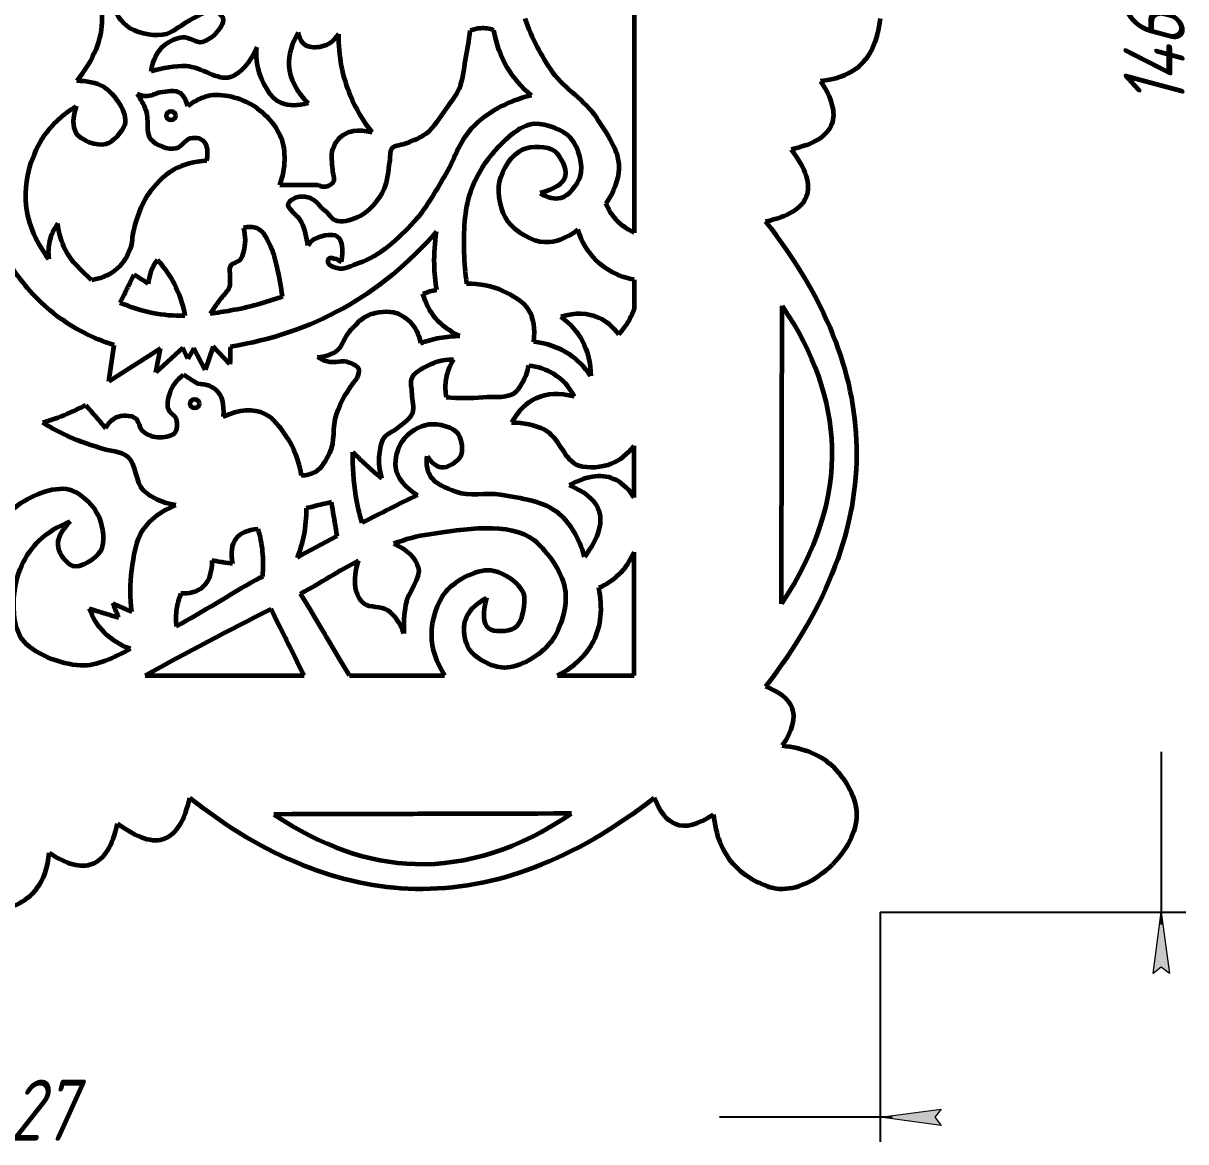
# Model space of a CAD drawing. Header units: millimetres. Extents: x -179 to 215, y -4 to 414.
# Drawn here: x 120.3 to 215.5, y -1.4 to 90.2 of the extents above; entities that cross this region are included whole.
import ezdxf

# ---------------------------------------------------------------- set-up
doc = ezdxf.new("R2010")
doc.units = ezdxf.units.MM
doc.linetypes.add('K5LT32774', pattern=[0])
doc.linetypes.add('K5LT_THIN', pattern=[0])
doc.styles.add('KDIMTEXTSTYLE', font='GOST_AU.SHX', dxfattribs={"width": 0.96, "oblique": 15, "height": 5})
doc.dimstyles.new('KDIMSTYLE (1.00)', dxfattribs={"dimtxt": 5, "dimasz": 1, "dimexe": 2, "dimexo": 0, "dimgap": 1, "dimtad": 1, "dimtxsty": 'KDIMTEXTSTYLE', "dimsah": 1, "dimcen": 0, "dimdle": 1, "dimadec": 0, "dimazin": 0, "dimtfac": 0.667, "dimtmove": 0, "dimatfit": 3, "dimfxl": 1, "dimtvp": 1, "dimtolj": 1, "dimtzin": 0, "dimarcsym": 0})

# ---------------------------------------------------------------- blocks, each defined once
blk = doc.blocks.new('KDIMARROW_01')
blk.add_hatch(color=0).paths.add_polyline_path([(0, 0), (-5, 0.658), (-4.5, 0), (-5, -0.658)])
at = {"color": 0, "linetype": 'K5LT_THIN', "lineweight": 18}
for p, q in [((-4.5, 0), (-5, 0.658)), ((-5, 0.658), (0, 0)), ((0, 0), (-5, -0.658)), ((-5, -0.658), (-4.5, 0)), ((0, 0), (-1, 0))]:
    blk.add_line(p, q, dxfattribs=at)

msp = doc.modelspace()

# ---------------------------------------------------------------- linework, layer by layer
at = {"color": 30, "linetype": 'K5LT32774', "lineweight": 60, "true_color": 0xff8000}
for p, q in [((170.299, 108.087), (170.299, 73.018)), ((170.299, 69.172), (170.299, 66.739)), ((127.303, 60.858), (127.726, 63.828)), ((131.521, 63.543), (127.303, 60.858)), ((133.346, 63.613), (131.14, 61.579)), ((131.14, 61.579), (131.521, 63.543)), ((133.777, 62.71), (133.346, 63.613)), ((134.261, 63.585), (133.777, 62.71)), ((135.189, 61.813), (134.261, 63.585)), ((135.834, 63.706), (135.189, 61.813)), ((137.214, 62.259), (135.834, 63.706)), ((170.299, 51.344), (170.299, 55.582)), ((170.299, 36.8), (170.299, 46.882)), ((130.27, 36.8), (143.283, 36.8)), ((146.993, 36.8), (154.781, 36.8)), ((164.043, 36.8), (170.299, 36.8))]:
    msp.add_line(p, q, dxfattribs=at)
for centre in [(132.381, 82.596), (134.329, 59.029)]:
    msp.add_circle(centre, 0.375, dxfattribs=at)
for points, knots in [([(124.671, 95.662), (126.049, 93.959), (126.738, 92.255), (126.738, 90.552), (126.738, 88.849), (126.049, 87.146), (124.671, 85.443)], [0, 0, 0, 0, 1, 1, 1, 2, 2, 2, 2]), ([(130.76, 86.207), (130.897, 87.149), (131.253, 87.861), (131.828, 88.344), (132.231, 88.682), (132.833, 88.978), (133.359, 89.02), (133.867, 89.061), (134.438, 88.529), (134.926, 88.629), (135.303, 88.705), (135.714, 88.985), (135.995, 89.27), (136.322, 89.601), (136.798, 90.188), (136.671, 90.552), (136.587, 90.793), (136.218, 91.089), (135.959, 91.192), (135.457, 91.393), (134.782, 90.797), (134.214, 90.552), (133.338, 90.175), (132.569, 89.314), (131.686, 89.198), (130.757, 89.077), (129.476, 89.363), (128.766, 89.946), (128.116, 90.48), (127.687, 91.294), (127.478, 92.388)], [0, 0, 0, 0, 1, 1, 1, 2, 2, 2, 3, 3, 3, 4, 4, 4, 5, 5, 5, 6, 6, 6, 7, 7, 7, 8, 8, 8, 9, 9, 9, 10, 10, 10, 10]), ([(168.009, 75.411), (168.675, 76.374), (169.031, 77.329), (169.077, 78.274), (169.146, 79.676), (168.057, 81.175), (167.24, 82.419), (166.309, 83.837), (164.637, 84.748), (163.65, 86.136), (162.702, 87.47), (161.947, 88.942), (161.386, 90.552)], [0, 0, 0, 0, 1, 1, 1, 2, 2, 2, 3, 3, 3, 4, 4, 4, 4]), ([(190.434, 90.552), (190.251, 88.68), (189.608, 87.318), (188.505, 86.467), (187.743, 85.879), (186.762, 85.534), (185.561, 85.432)], [0, 0, 0, 0, 1, 1, 1, 2, 2, 2, 2]), ([(144.673, 75.077), (144.763, 75.007), (144.851, 74.934), (144.934, 74.875), (145.262, 74.641), (145.485, 74.189), (145.824, 74.044), (146.332, 73.826), (147.097, 74.071), (147.634, 74.281), (148.585, 74.653), (149.43, 75.682), (149.86, 76.626), (150.158, 77.28), (150.176, 78.086), (150.305, 78.821), (150.369, 79.187), (150.291, 79.664), (150.483, 79.919), (150.711, 80.224), (151.323, 80.195), (151.729, 80.365), (152.259, 80.586), (152.819, 80.803), (153.272, 81.136), (153.954, 81.637), (154.401, 82.452), (154.904, 83.154), (155.283, 83.681), (155.712, 84.202), (155.973, 84.786), (156.299, 85.515), (156.354, 86.364), (156.507, 87.16), (156.66, 87.957), (156.789, 88.758), (156.893, 89.564)], [0, 0, 0, 0, 1, 1, 1, 2, 2, 2, 3, 3, 3, 4, 4, 4, 5, 5, 5, 6, 6, 6, 7, 7, 7, 8, 8, 8, 9, 9, 9, 10, 10, 10, 11, 11, 11, 12, 12, 12, 12]), ([(158.822, 89.593), (158.453, 89.715), (158.087, 89.764), (157.724, 89.742), (157.445, 89.725), (157.168, 89.665), (156.893, 89.564)], [0, 0, 0, 0, 1, 1, 1, 2, 2, 2, 2]), ([(161.893, 84.258), (161.082, 84.928), (160.424, 85.688), (159.919, 86.537), (159.376, 87.452), (159.01, 88.471), (158.822, 89.593)], [0, 0, 0, 0, 1, 1, 1, 2, 2, 2, 2]), ([(142.81, 89.409), (142.246, 88.464), (141.992, 87.552), (142.048, 86.67), (142.116, 85.603), (142.639, 84.582), (143.615, 83.608)], [0, 0, 0, 0, 1, 1, 1, 2, 2, 2, 2]), ([(146.124, 89.26), (145.724, 88.707), (145.263, 88.369), (144.739, 88.246), (144.339, 88.153), (143.754, 88.134), (143.429, 88.345), (143.125, 88.543), (142.918, 88.898), (142.81, 89.409)], [0, 0, 0, 0, 1, 1, 1, 2, 2, 2, 3, 3, 3, 3]), ([(148.844, 81.248), (148.111, 82.181), (147.525, 83.17), (147.089, 84.216), (146.438, 85.773), (146.116, 87.454), (146.124, 89.26)], [0, 0, 0, 0, 1, 1, 1, 2, 2, 2, 2]), ([(139.413, 88.201), (138.847, 86.874), (138.123, 86.055), (137.241, 85.744), (136.244, 85.393), (134.856, 86.605), (133.644, 86.634), (132.691, 86.658), (131.729, 86.515), (130.76, 86.207)], [0, 0, 0, 0, 1, 1, 1, 2, 2, 2, 3, 3, 3, 3]), ([(143.615, 83.608), (142.767, 83.375), (142.043, 83.375), (141.443, 83.608), (140.486, 83.978), (139.78, 85.402), (139.52, 86.492), (139.391, 87.03), (139.356, 87.6), (139.413, 88.201)], [0, 0, 0, 0, 1, 1, 1, 2, 2, 2, 3, 3, 3, 3]), ([(124.636, 83.377), (124.312, 82.441), (124.3, 81.717), (124.6, 81.205), (124.963, 80.586), (126.35, 80.083), (127.057, 80.279), (127.661, 80.446), (128.448, 81.305), (128.622, 81.884), (128.897, 82.794), (127.804, 84.388), (126.879, 84.944), (126.285, 85.302), (125.484, 85.431), (124.671, 85.443)], [0, 0, 0, 0, 1, 1, 1, 2, 2, 2, 3, 3, 3, 4, 4, 4, 5, 5, 5, 5]), ([(133.762, 83.361), (133.646, 83.869), (133.441, 84.228), (133.146, 84.438), (132.756, 84.716), (132.042, 84.561), (131.505, 84.489), (131.107, 84.435), (130.718, 84.151), (130.326, 84.181), (130.086, 84.2), (129.847, 84.268), (129.608, 84.386)], [0, 0, 0, 0, 1, 1, 1, 2, 2, 2, 3, 3, 3, 4, 4, 4, 4]), ([(185.561, 85.432), (186.508, 84.011), (186.815, 82.842), (186.484, 81.925), (186.126, 80.932), (185.018, 80.235), (183.161, 79.833)], [0, 0, 0, 0, 1, 1, 1, 2, 2, 2, 2]), ([(129.608, 84.386), (129.906, 83.962), (130.146, 83.518), (130.326, 83.053), (130.617, 82.303), (130.265, 81.164), (130.736, 80.643), (131.155, 80.18), (132.144, 79.808), (132.787, 79.925), (133.272, 80.014), (133.655, 80.782), (134.172, 80.797), (134.369, 80.803), (134.619, 80.77), (134.787, 80.694), (135.29, 80.468), (135.461, 79.87), (135.3, 78.9)], [0, 0, 0, 0, 1, 1, 1, 2, 2, 2, 3, 3, 3, 4, 4, 4, 5, 5, 5, 6, 6, 6, 6]), ([(141.299, 76.9), (141.801, 78.372), (141.835, 79.671), (141.402, 80.797), (140.995, 81.856), (139.949, 82.955), (138.941, 83.515), (137.883, 84.101), (136.308, 84.511), (135.146, 84.13), (134.667, 83.973), (134.206, 83.717), (133.762, 83.361)], [0, 0, 0, 0, 1, 1, 1, 2, 2, 2, 3, 3, 3, 4, 4, 4, 4]), ([(161.893, 84.258), (159.853, 83.753), (158.213, 82.846), (156.972, 81.537), (155.97, 80.481), (155.54, 78.867), (154.746, 77.581), (153.966, 76.316), (153.244, 74.961), (152.253, 73.88), (151.007, 72.52), (149.502, 71.115), (147.76, 70.521), (147.195, 70.328), (146.531, 69.939), (145.988, 70.109), (145.737, 70.187), (145.314, 70.307), (145.267, 70.541), (145.245, 70.652), (145.262, 70.862), (145.329, 70.933), (145.423, 71.032), (145.71, 70.925), (145.885, 70.871), (146.052, 70.819), (146.21, 70.737), (146.359, 70.624)], [0, 0, 0, 0, 1, 1, 1, 2, 2, 2, 3, 3, 3, 4, 4, 4, 5, 5, 5, 6, 6, 6, 7, 7, 7, 8, 8, 8, 9, 9, 9, 9]), ([(122.378, 70.856), (121.226, 72.43), (120.602, 74.027), (120.505, 75.65), (120.4, 77.402), (121.003, 79.534), (122.036, 80.991), (122.692, 81.917), (123.559, 82.712), (124.636, 83.377)], [0, 0, 0, 0, 1, 1, 1, 2, 2, 2, 3, 3, 3, 3]), ([(162.603, 76.258), (163.25, 75.886), (163.82, 75.755), (164.313, 75.867), (164.972, 76.016), (165.654, 76.955), (165.88, 77.611), (166.19, 78.514), (165.758, 80.027), (165.132, 80.745), (164.514, 81.455), (163.111, 81.954), (162.176, 81.92), (160.908, 81.874), (159.571, 80.489), (158.651, 79.428), (157.899, 78.561), (157.299, 77.447), (156.906, 76.365), (156.351, 74.837), (156.341, 73.068), (156.372, 71.415), (156.388, 70.558), (156.46, 69.7), (156.589, 68.841)], [0, 0, 0, 0, 1, 1, 1, 2, 2, 2, 3, 3, 3, 4, 4, 4, 5, 5, 5, 6, 6, 6, 7, 7, 7, 8, 8, 8, 8]), ([(144.45, 76.911), (144.666, 76.807), (144.869, 76.769), (145.061, 76.797), (145.293, 76.831), (145.592, 77.009), (145.704, 77.193), (145.847, 77.428), (145.645, 77.835), (145.63, 78.157), (145.602, 78.725), (145.446, 79.348), (145.63, 79.863), (145.753, 80.209), (145.99, 80.585), (146.248, 80.828), (146.84, 81.384), (147.705, 81.525), (148.844, 81.248)], [0, 0, 0, 0, 1, 1, 1, 2, 2, 2, 3, 3, 3, 4, 4, 4, 5, 5, 5, 6, 6, 6, 6]), ([(165.701, 73.274), (164.772, 72.554), (163.87, 72.207), (162.995, 72.234), (161.947, 72.267), (160.582, 73.085), (159.968, 73.944), (159.384, 74.762), (159.081, 76.197), (159.292, 77.184), (159.501, 78.166), (160.318, 79.499), (161.215, 79.855), (161.914, 80.133), (163.198, 80.155), (163.779, 79.712), (164.28, 79.33), (164.796, 78.239), (164.669, 77.683), (164.524, 77.053), (163.836, 76.579), (162.603, 76.258)], [0, 0, 0, 0, 1, 1, 1, 2, 2, 2, 3, 3, 3, 4, 4, 4, 5, 5, 5, 6, 6, 6, 7, 7, 7, 7]), ([(183.161, 79.833), (184.372, 78.242), (184.782, 76.949), (184.392, 75.956), (184.018, 75.005), (182.911, 74.328), (181.069, 73.926)], [0, 0, 0, 0, 1, 1, 1, 2, 2, 2, 2]), ([(135.3, 78.9), (134.29, 78.849), (133.393, 78.603), (132.606, 78.162), (131.767, 77.692), (131.014, 76.89), (130.47, 76.085), (129.898, 75.24), (129.562, 74.185), (129.312, 73.177), (129.192, 72.691), (129.215, 72.158), (129.045, 71.693), (128.862, 71.193), (128.571, 70.677), (128.214, 70.298), (127.644, 69.695), (126.869, 69.312), (125.89, 69.15)], [0, 0, 0, 0, 1, 1, 1, 2, 2, 2, 3, 3, 3, 4, 4, 4, 5, 5, 5, 6, 6, 6, 6]), ([(143.591, 71.977), (143.49, 72.64), (143.351, 73.305), (143.069, 73.89), (142.801, 74.446), (141.764, 75.03), (142.005, 75.442), (142.114, 75.629), (142.44, 75.854), (142.697, 75.937), (142.959, 76.022), (143.298, 76.004), (143.563, 75.937), (143.995, 75.828), (144.365, 75.541), (144.673, 75.077)], [0, 0, 0, 0, 1, 1, 1, 2, 2, 2, 3, 3, 3, 4, 4, 4, 5, 5, 5, 5]), ([(170.299, 73.018), (169.624, 73.336), (169.075, 73.764), (168.65, 74.3), (168.389, 74.629), (168.176, 74.999), (168.009, 75.411)], [0, 0, 0, 0, 1, 1, 1, 2, 2, 2, 2]), ([(127.726, 63.828), (125.973, 64.385), (124.404, 65.186), (123.02, 66.232), (121.653, 67.264), (120.424, 68.621), (119.459, 70.042), (118.537, 71.4), (117.817, 72.895), (117.299, 74.529)], [0, 0, 0, 0, 1, 1, 1, 2, 2, 2, 3, 3, 3, 3]), ([(123.12, 73.774), (122.797, 73.321), (122.574, 72.843), (122.453, 72.34), (122.339, 71.868), (122.314, 71.373), (122.378, 70.856)], [0, 0, 0, 0, 1, 1, 1, 2, 2, 2, 2]), ([(125.89, 69.15), (125.103, 69.897), (124.209, 70.665), (123.739, 71.623), (123.417, 72.278), (123.211, 72.995), (123.12, 73.774)], [0, 0, 0, 0, 1, 1, 1, 2, 2, 2, 2]), ([(138.312, 73.418), (138.491, 72.732), (138.491, 72.08), (138.312, 71.464), (138.246, 71.237), (138.18, 70.978), (138.04, 70.797), (137.859, 70.562), (137.388, 70.541), (137.248, 70.302), (137.112, 70.068), (137.212, 69.692), (137.199, 69.387), (137.188, 69.123), (137.242, 68.839), (137.174, 68.596), (137.074, 68.238), (136.71, 67.971), (136.482, 67.656), (136.178, 67.237), (135.878, 66.814), (135.583, 66.388)], [0, 0, 0, 0, 1, 1, 1, 2, 2, 2, 3, 3, 3, 4, 4, 4, 5, 5, 5, 6, 6, 6, 7, 7, 7, 7]), ([(141.513, 67.801), (141.413, 68.609), (141.265, 69.404), (141.069, 70.188), (140.926, 70.76), (140.821, 71.365), (140.562, 71.885), (140.286, 72.44), (139.961, 73.198), (139.425, 73.393), (139.108, 73.508), (138.737, 73.516), (138.312, 73.418)], [0, 0, 0, 0, 1, 1, 1, 2, 2, 2, 3, 3, 3, 4, 4, 4, 4]), ([(181.069, 73.926), (185.904, 67.796), (188.383, 61.642), (188.505, 55.466), (188.633, 48.969), (186.155, 42.446), (181.069, 35.898)], [0, 0, 0, 0, 1, 1, 1, 2, 2, 2, 2]), ([(154.128, 73.125), (151.868, 70.5), (149.316, 68.399), (146.472, 66.822), (143.679, 65.272), (140.605, 64.228), (137.249, 63.688)], [0, 0, 0, 0, 1, 1, 1, 2, 2, 2, 2]), ([(146.359, 70.624), (146.536, 71.713), (146.423, 72.403), (146.02, 72.694), (145.619, 72.983), (144.442, 72.755), (143.955, 72.373), (143.828, 72.274), (143.703, 72.136), (143.591, 71.977)], [0, 0, 0, 0, 1, 1, 1, 2, 2, 2, 3, 3, 3, 3]), ([(154.146, 68.351), (154.033, 69.039), (153.968, 69.728), (153.95, 70.418), (153.928, 71.319), (153.987, 72.221), (154.128, 73.125)], [0, 0, 0, 0, 1, 1, 1, 2, 2, 2, 2]), ([(170.299, 69.172), (169.025, 69.443), (167.991, 69.97), (167.197, 70.753), (166.528, 71.412), (166.03, 72.253), (165.701, 73.274)], [0, 0, 0, 0, 1, 1, 1, 2, 2, 2, 2]), ([(131.271, 70.803), (131.021, 70.469), (130.833, 70.113), (130.707, 69.735), (130.612, 69.45), (130.553, 69.154), (130.529, 68.844)], [0, 0, 0, 0, 1, 1, 1, 2, 2, 2, 2]), ([(131.271, 70.803), (131.819, 70.208), (132.274, 69.565), (132.636, 68.874), (133.063, 68.058), (133.359, 67.175), (133.525, 66.225)], [0, 0, 0, 0, 1, 1, 1, 2, 2, 2, 2]), ([(162.079, 64.093), (162.229, 65.145), (162.089, 66.019), (161.658, 66.715), (161.236, 67.396), (160.326, 67.894), (159.556, 68.248), (158.661, 68.659), (157.672, 68.857), (156.589, 68.841)], [0, 0, 0, 0, 1, 1, 1, 2, 2, 2, 3, 3, 3, 3]), ([(141.513, 67.801), (140.132, 67.28), (138.726, 66.896), (137.295, 66.648), (136.735, 66.552), (136.162, 66.461), (135.583, 66.388)], [0, 0, 0, 0, 1, 1, 1, 2, 2, 2, 2]), ([(153.013, 68.007), (153.276, 68.122), (153.545, 68.214), (153.82, 68.282), (153.928, 68.308), (154.037, 68.331), (154.146, 68.351)], [0, 0, 0, 0, 1, 1, 1, 2, 2, 2, 2]), ([(156.035, 64.572), (155.213, 64.934), (154.543, 65.427), (154.026, 66.049), (153.569, 66.6), (153.231, 67.252), (153.013, 68.007)], [0, 0, 0, 0, 1, 1, 1, 2, 2, 2, 2]), ([(133.525, 66.225), (132.629, 66.205), (131.741, 66.262), (130.885, 66.441), (129.986, 66.629), (129.1, 66.912), (128.227, 67.29)], [0, 0, 0, 0, 1, 1, 1, 2, 2, 2, 2]), ([(144.373, 62.827), (145.037, 62.872), (145.584, 63.065), (146.015, 63.405), (146.451, 63.749), (146.59, 64.443), (146.964, 64.888), (147.415, 65.425), (147.95, 66.019), (148.567, 66.283), (149.24, 66.572), (150.2, 66.68), (150.881, 66.432), (151.386, 66.248), (151.921, 65.837), (152.246, 65.393), (152.537, 64.996), (152.725, 64.521), (152.81, 63.969)], [0, 0, 0, 0, 1, 1, 1, 2, 2, 2, 3, 3, 3, 4, 4, 4, 5, 5, 5, 6, 6, 6, 6]), ([(170.299, 66.739), (170.087, 66.208), (169.82, 65.714), (169.497, 65.256), (169.359, 65.059), (169.211, 64.87), (169.052, 64.687)], [0, 0, 0, 0, 1, 1, 1, 2, 2, 2, 2]), ([(182.423, 67.034), (185.02, 63.194), (186.374, 59.338), (186.484, 55.466), (186.605, 51.219), (185.231, 46.952), (182.361, 42.667)], [0, 0, 0, 0, 1, 1, 1, 2, 2, 2, 2]), ([(169.052, 64.687), (168.575, 65.315), (168.031, 65.768), (167.42, 66.047), (166.524, 66.456), (165.486, 66.489), (164.304, 66.146)], [0, 0, 0, 0, 1, 1, 1, 2, 2, 2, 2]), ([(164.304, 66.146), (165.068, 65.58), (165.654, 64.92), (166.06, 64.167), (166.513, 63.328), (166.744, 62.371), (166.752, 61.299)], [0, 0, 0, 0, 1, 1, 1, 2, 2, 2, 2]), ([(152.81, 63.969), (153.321, 64.167), (153.841, 64.317), (154.37, 64.418), (154.915, 64.522), (155.47, 64.573), (156.035, 64.572)], [0, 0, 0, 0, 1, 1, 1, 2, 2, 2, 2]), ([(166.752, 61.299), (166.248, 62.035), (165.655, 62.628), (164.972, 63.079), (164.14, 63.629), (163.176, 63.966), (162.079, 64.093)], [0, 0, 0, 0, 1, 1, 1, 2, 2, 2, 2]), ([(147.624, 61.129), (147.784, 61.428), (147.828, 61.677), (147.756, 61.878), (147.67, 62.114), (147.278, 62.265), (147.014, 62.382), (146.48, 62.619), (145.775, 62.302), (145.204, 62.471), (144.919, 62.555), (144.642, 62.674), (144.373, 62.827)], [0, 0, 0, 0, 1, 1, 1, 2, 2, 2, 3, 3, 3, 4, 4, 4, 4]), ([(149.653, 52.911), (149.449, 53.574), (149.383, 54.225), (149.455, 54.865), (149.508, 55.324), (149.578, 55.857), (149.826, 56.225), (150.082, 56.603), (150.622, 56.777), (150.989, 57.09), (151.413, 57.453), (151.994, 57.797), (152.176, 58.277), (152.344, 58.723), (152.134, 59.316), (152.126, 59.835), (152.12, 60.28), (151.951, 60.806), (152.126, 61.171), (152.291, 61.515), (152.741, 61.768), (153.09, 61.987), (153.786, 62.421), (154.594, 62.644), (155.514, 62.654)], [0, 0, 0, 0, 1, 1, 1, 2, 2, 2, 3, 3, 3, 4, 4, 4, 5, 5, 5, 6, 6, 6, 7, 7, 7, 8, 8, 8, 8]), ([(155.514, 62.654), (155.159, 62.083), (154.945, 61.489), (154.871, 60.874), (154.82, 60.447), (154.836, 60.011), (154.92, 59.563)], [0, 0, 0, 0, 1, 1, 1, 2, 2, 2, 2]), ([(154.92, 59.563), (155.934, 59.474), (156.939, 59.474), (157.937, 59.563), (158.851, 59.645), (160.036, 59.427), (160.658, 60.033), (160.861, 60.232), (161.031, 60.514), (161.177, 60.775), (161.414, 61.199), (161.579, 61.661), (161.671, 62.16)], [0, 0, 0, 0, 1, 1, 1, 2, 2, 2, 3, 3, 3, 4, 4, 4, 4]), ([(161.671, 62.16), (162.438, 62.076), (163.114, 61.854), (163.699, 61.492), (164.396, 61.062), (164.964, 60.436), (165.406, 59.613)], [0, 0, 0, 0, 1, 1, 1, 2, 2, 2, 2]), ([(127.046, 57.027), (127.276, 57.463), (127.561, 57.76), (127.901, 57.917), (128.334, 58.118), (129.094, 58.112), (129.468, 57.846), (129.76, 57.638), (129.789, 57.035), (130.073, 56.778), (130.423, 56.462), (131.024, 56.269), (131.497, 56.279), (131.926, 56.289), (132.585, 56.425), (132.779, 56.742), (132.942, 57.008), (132.93, 57.562), (132.779, 57.882), (132.67, 58.115), (132.322, 58.257), (132.21, 58.487), (132.027, 58.863), (132.158, 59.425), (132.281, 59.84), (132.457, 60.435), (132.837, 60.957), (133.42, 61.407)], [0, 0, 0, 0, 1, 1, 1, 2, 2, 2, 3, 3, 3, 4, 4, 4, 5, 5, 5, 6, 6, 6, 7, 7, 7, 8, 8, 8, 9, 9, 9, 9]), ([(143.033, 53.165), (143.469, 53.173), (143.852, 53.264), (144.182, 53.438), (144.735, 53.729), (145.102, 54.433), (145.393, 55.005), (145.861, 55.922), (145.584, 57.154), (145.927, 58.138), (146.299, 59.206), (146.865, 60.203), (147.624, 61.129)], [0, 0, 0, 0, 1, 1, 1, 2, 2, 2, 3, 3, 3, 4, 4, 4, 4]), ([(134.566, 60.677), (135.197, 60.649), (135.686, 60.486), (136.035, 60.188), (136.549, 59.748), (136.755, 59.014), (136.653, 57.987)], [0, 0, 0, 0, 1, 1, 1, 2, 2, 2, 2]), ([(165.406, 59.613), (164.2, 59.926), (163.153, 59.876), (162.265, 59.464), (161.47, 59.095), (160.802, 58.436), (160.262, 57.486)], [0, 0, 0, 0, 1, 1, 1, 2, 2, 2, 2]), ([(121.883, 57.49), (122.561, 57.694), (123.226, 57.931), (123.877, 58.202), (124.396, 58.418), (124.907, 58.656), (125.408, 58.915)], [0, 0, 0, 0, 1, 1, 1, 2, 2, 2, 2]), ([(136.653, 57.987), (137.993, 58.582), (139.131, 58.656), (140.066, 58.209), (140.74, 57.887), (141.316, 57.094), (141.772, 56.429), (142.419, 55.485), (142.84, 54.397), (143.033, 53.165)], [0, 0, 0, 0, 1, 1, 1, 2, 2, 2, 3, 3, 3, 3]), ([(132.779, 50.724), (131.672, 50.897), (130.793, 51.3), (130.144, 51.935), (129.467, 52.597), (129.589, 54.106), (128.862, 54.677), (128.289, 55.128), (127.336, 55.132), (126.583, 55.389), (125.574, 55.734), (124.548, 56.06), (123.592, 56.529), (123.007, 56.816), (122.437, 57.136), (121.883, 57.49)], [0, 0, 0, 0, 1, 1, 1, 2, 2, 2, 3, 3, 3, 4, 4, 4, 5, 5, 5, 5]), ([(153.35, 54.733), (153.72, 54.191), (154.107, 53.891), (154.513, 53.832), (155.015, 53.759), (155.863, 54.267), (156.1, 54.718), (156.332, 55.16), (156.213, 56.063), (155.956, 56.49), (155.58, 57.117), (154.264, 57.41), (153.483, 57.315), (152.721, 57.221), (151.769, 56.622), (151.319, 55.975), (150.928, 55.412), (150.67, 54.488), (150.763, 53.832), (150.885, 52.968), (151.488, 52.207), (152.574, 51.547)], [0, 0, 0, 0, 1, 1, 1, 2, 2, 2, 3, 3, 3, 4, 4, 4, 5, 5, 5, 6, 6, 6, 7, 7, 7, 7]), ([(160.262, 57.486), (161.267, 57.487), (162.165, 57.298), (162.957, 56.917), (164.129, 56.354), (164.585, 54.318), (165.776, 53.974), (166.558, 53.749), (167.658, 53.806), (168.447, 54.123), (169.143, 54.402), (169.76, 54.888), (170.299, 55.582)], [0, 0, 0, 0, 1, 1, 1, 2, 2, 2, 3, 3, 3, 4, 4, 4, 4]), ([(148.03, 49.269), (147.819, 49.999), (147.652, 50.736), (147.53, 51.479), (147.335, 52.662), (147.252, 53.861), (147.28, 55.076)], [0, 0, 0, 0, 1, 1, 1, 2, 2, 2, 2]), ([(147.28, 55.076), (147.678, 54.66), (148.09, 54.26), (148.516, 53.876), (148.884, 53.542), (149.263, 53.221), (149.653, 52.911)], [0, 0, 0, 0, 1, 1, 1, 2, 2, 2, 2]), ([(166.241, 46.507), (165.811, 48.023), (165.111, 49.198), (164.14, 50.033), (162.953, 51.051), (161.002, 51.281), (159.368, 51.564), (158.169, 51.771), (156.814, 51.395), (155.702, 51.818), (154.951, 52.104), (153.953, 52.469), (153.6, 53.137), (153.369, 53.572), (153.286, 54.104), (153.35, 54.733)], [0, 0, 0, 0, 1, 1, 1, 2, 2, 2, 3, 3, 3, 4, 4, 4, 5, 5, 5, 5]), ([(170.299, 51.344), (169.882, 52.007), (169.4, 52.482), (168.852, 52.769), (167.805, 53.317), (166.519, 53.178), (164.994, 52.353)], [0, 0, 0, 0, 1, 1, 1, 2, 2, 2, 2]), ([(124.146, 49.393), (123.35, 48.625), (123.015, 47.911), (123.138, 47.251), (123.238, 46.721), (123.86, 45.93), (124.325, 45.767), (124.966, 45.544), (126.264, 46.351), (126.64, 46.984), (127.033, 47.645), (126.844, 48.928), (126.521, 49.714), (126.155, 50.607), (125.165, 51.58), (124.325, 51.91), (123.079, 52.399), (121.013, 51.558), (119.874, 50.723), (118.546, 49.748), (117.687, 48.176), (117.299, 46.005)], [0, 0, 0, 0, 1, 1, 1, 2, 2, 2, 3, 3, 3, 4, 4, 4, 5, 5, 5, 6, 6, 6, 7, 7, 7, 7]), ([(164.994, 52.353), (166.217, 51.873), (166.998, 51.25), (167.339, 50.484), (167.807, 49.429), (167.441, 48.104), (166.241, 46.507)], [0, 0, 0, 0, 1, 1, 1, 2, 2, 2, 2]), ([(129.189, 41.988), (129.032, 43.153), (129.03, 44.296), (129.183, 45.418), (129.336, 46.544), (129.49, 47.839), (130.109, 48.73), (130.708, 49.594), (131.598, 50.259), (132.779, 50.724)], [0, 0, 0, 0, 1, 1, 1, 2, 2, 2, 3, 3, 3, 3]), ([(143.453, 50.469), (143.464, 49.721), (143.398, 48.987), (143.256, 48.268), (143.132, 47.645), (142.952, 47.032), (142.714, 46.43)], [0, 0, 0, 0, 1, 1, 1, 2, 2, 2, 2]), ([(129.081, 38.964), (127.721, 38.265), (126.325, 37.529), (124.984, 37.603), (123.362, 37.692), (121.039, 38.566), (120.183, 39.769), (119.199, 41.152), (119.386, 44.161), (120.183, 45.824), (120.886, 47.289), (121.987, 48.576), (124.146, 49.393)], [0, 0, 0, 0, 1, 1, 1, 2, 2, 2, 3, 3, 3, 4, 4, 4, 4]), ([(139.522, 48.763), (138.674, 48.696), (138.072, 48.441), (137.716, 47.996), (137.336, 47.52), (137.237, 46.828), (137.42, 45.919)], [0, 0, 0, 0, 1, 1, 1, 2, 2, 2, 2]), ([(139.894, 44.893), (139.964, 45.58), (139.963, 46.26), (139.892, 46.933), (139.828, 47.549), (139.704, 48.159), (139.522, 48.763)], [0, 0, 0, 0, 1, 1, 1, 2, 2, 2, 2]), ([(150.641, 47.59), (151.591, 47.955), (152.558, 48.228), (153.55, 48.364), (156.299, 48.741), (160.132, 49.465), (162.114, 47.852), (163.261, 46.917), (164.535, 45.097), (164.677, 43.595), (164.807, 42.228), (164.217, 40.321), (163.293, 39.288), (162.422, 38.314), (160.7, 37.287), (159.447, 37.442), (158.543, 37.554), (157.241, 38.18), (156.781, 38.98), (156.433, 39.585), (156.272, 40.617), (156.473, 41.288), (156.693, 42.02), (157.274, 42.635), (158.216, 43.134)], [0, 0, 0, 0, 1, 1, 1, 2, 2, 2, 3, 3, 3, 4, 4, 4, 5, 5, 5, 6, 6, 6, 7, 7, 7, 8, 8, 8, 8]), ([(150.641, 47.59), (151.741, 47.054), (152.405, 46.411), (152.631, 45.661), (152.899, 44.772), (151.777, 43.615), (151.592, 42.545), (151.462, 41.789), (151.413, 41.018), (151.444, 40.231)], [0, 0, 0, 0, 1, 1, 1, 2, 2, 2, 3, 3, 3, 3]), ([(167.419, 43.977), (168.042, 44.249), (168.584, 44.606), (169.043, 45.045), (169.569, 45.548), (169.988, 46.161), (170.299, 46.882)], [0, 0, 0, 0, 1, 1, 1, 2, 2, 2, 2]), ([(135.738, 46.191), (135.729, 45.083), (135.424, 44.317), (134.823, 43.891), (134.415, 43.602), (133.871, 43.47), (133.191, 43.496)], [0, 0, 0, 0, 1, 1, 1, 2, 2, 2, 2]), ([(151.444, 40.231), (151.165, 41.072), (150.73, 41.695), (150.138, 42.1), (149.617, 42.457), (148.654, 42.305), (148.209, 42.664), (147.417, 43.304), (147.256, 44.486), (147.725, 46.212)], [0, 0, 0, 0, 1, 1, 1, 2, 2, 2, 3, 3, 3, 3]), ([(139.894, 44.893), (139.711, 44.793), (139.528, 44.693), (139.344, 44.594), (137.137, 43.391), (135.024, 41.991), (132.816, 40.795)], [0, 0, 0, 0, 1, 1, 1, 2, 2, 2, 2]), ([(158.216, 43.134), (157.871, 41.895), (157.911, 41.032), (158.383, 40.656), (158.786, 40.334), (160.02, 40.386), (160.505, 40.676), (161.183, 41.081), (161.511, 42.77), (161.242, 43.544), (160.969, 44.33), (159.683, 45.149), (158.832, 45.339), (157.614, 45.61), (155.737, 44.636), (154.883, 43.647), (154.142, 42.788), (153.695, 41.289), (153.704, 40.109), (153.713, 39.007), (154.072, 37.904), (154.781, 36.8)], [0, 0, 0, 0, 1, 1, 1, 2, 2, 2, 3, 3, 3, 4, 4, 4, 5, 5, 5, 6, 6, 6, 7, 7, 7, 7]), ([(164.043, 36.8), (165.436, 37.54), (166.419, 38.479), (166.992, 39.618), (167.607, 40.841), (167.75, 42.294), (167.419, 43.977)], [0, 0, 0, 0, 1, 1, 1, 2, 2, 2, 2]), ([(133.191, 43.496), (133.025, 43.083), (132.909, 42.662), (132.845, 42.234), (132.774, 41.763), (132.764, 41.284), (132.816, 40.795)], [0, 0, 0, 0, 1, 1, 1, 2, 2, 2, 2]), ([(129.081, 38.964), (128.212, 39.27), (127.489, 39.72), (126.91, 40.314), (126.389, 40.85), (125.985, 41.503), (125.699, 42.273)], [0, 0, 0, 0, 1, 1, 1, 2, 2, 2, 2]), ([(181.069, 35.898), (182.209, 35.467), (182.919, 34.892), (183.201, 34.173), (183.531, 33.331), (183.272, 32.291), (182.423, 31.054)], [0, 0, 0, 0, 1, 1, 1, 2, 2, 2, 2]), ([(182.423, 31.054), (184.113, 30.889), (185.466, 30.347), (186.484, 29.43), (187.478, 28.535), (188.426, 26.943), (188.505, 25.67), (188.594, 24.243), (187.938, 22.792), (186.537, 21.314)], [0, 0, 0, 0, 1, 1, 1, 2, 2, 2, 3, 3, 3, 3]), ([(128.018, 24.69), (129.609, 23.479), (130.901, 23.069), (131.895, 23.459), (132.846, 23.833), (133.523, 24.94), (133.925, 26.782)], [0, 0, 0, 0, 1, 1, 1, 2, 2, 2, 2]), ([(133.925, 26.782), (140.055, 21.947), (146.209, 19.468), (152.385, 19.346), (158.882, 19.218), (165.405, 21.696), (171.953, 26.782)], [0, 0, 0, 0, 1, 1, 1, 2, 2, 2, 2]), ([(171.953, 26.782), (172.384, 25.642), (172.959, 24.932), (173.678, 24.65), (174.52, 24.32), (175.56, 24.579), (176.797, 25.428)], [0, 0, 0, 0, 1, 1, 1, 2, 2, 2, 2]), ([(140.817, 25.428), (144.657, 22.831), (148.513, 21.477), (152.385, 21.367), (156.632, 21.246), (160.899, 22.62), (165.184, 25.489)], [0, 0, 0, 0, 1, 1, 1, 2, 2, 2, 2]), ([(176.797, 25.428), (176.962, 23.738), (177.504, 22.385), (178.421, 21.367), (179.316, 20.373), (180.907, 19.425), (182.181, 19.346), (183.608, 19.257), (185.059, 19.913), (186.537, 21.314)], [0, 0, 0, 0, 1, 1, 1, 2, 2, 2, 3, 3, 3, 3]), ([(122.419, 22.29), (123.84, 21.343), (125.009, 21.035), (125.926, 21.367), (126.919, 21.725), (127.616, 22.833), (128.018, 24.69)], [0, 0, 0, 0, 1, 1, 1, 2, 2, 2, 2]), ([(117.299, 17.417), (119.171, 17.6), (120.533, 18.243), (121.384, 19.346), (121.972, 20.108), (122.317, 21.089), (122.419, 22.29)], [0, 0, 0, 0, 1, 1, 1, 2, 2, 2, 2])]:
    msp.add_open_spline(points, degree=3, knots=knots, dxfattribs=at)
for points in [[(144.45, 76.911), (142.35, 76.904), (143.4, 76.907), (141.299, 76.9)], [(128.227, 67.29), (128.99, 68.821), (128.608, 68.055), (129.372, 69.586)], [(130.529, 68.844), (129.757, 69.339), (130.143, 69.092), (129.372, 69.586)], [(182.361, 42.667), (182.402, 58.911), (182.382, 50.789), (182.423, 67.034)], [(137.249, 63.688), (137.226, 62.735), (137.238, 63.212), (137.214, 62.259)], [(133.42, 61.407), (134.184, 60.921), (133.802, 61.164), (134.566, 60.677)], [(125.408, 58.915), (126.5, 57.656), (125.954, 58.285), (127.046, 57.027)], [(152.574, 51.547), (151.045, 50.813), (149.532, 50.05), (148.03, 49.269)], [(145.535, 50.981), (144.147, 50.64), (144.841, 50.81), (143.453, 50.469)], [(145.986, 48.193), (145.715, 49.872), (145.85, 49.039), (145.535, 50.981)], [(145.986, 48.193), (144.892, 47.611), (143.802, 47.022), (142.714, 46.43)], [(137.42, 45.919), (136.299, 46.1), (136.859, 46.01), (135.738, 46.191)], [(142.999, 43.485), (144.575, 44.359), (146.137, 45.348), (147.725, 46.212)], [(146.993, 36.8), (144.33, 41.257), (145.661, 39.029), (142.999, 43.485)], [(125.699, 42.273), (127.313, 41.774), (126.506, 42.024), (128.121, 41.525)], [(128.121, 41.525), (127.788, 42.309), (127.954, 41.917), (127.622, 42.7)], [(127.622, 42.7), (128.667, 42.225), (128.144, 42.463), (129.189, 41.988)], [(130.27, 36.8), (133.671, 38.681), (137.106, 40.493), (140.575, 42.236)], [(143.283, 36.8), (141.478, 40.424), (142.38, 38.612), (140.575, 42.236)], [(165.184, 25.489), (148.94, 25.448), (157.062, 25.469), (140.817, 25.428)]]:
    msp.add_open_spline(points, degree=3, dxfattribs=at)

# ---------------------------------------------------------------- dimensions: what is measured, and where the dimension line sits
at = {"color": 7}
msp.add_linear_dim(base=(213.463, 17.417), p1=(190.434, 163.688), p2=(190.434, 17.417), angle=90, location=(213.463, 90.552), dimstyle='KDIMSTYLE (1.00)', override={"dimexo": 0, "dimpost": '\\H5.0;\\W0.965;\\Q15;<>', "dimblk1": 'KDIMARROW_01', "dimblk2": 'KDIMARROW_01', "dimse1": 0, "dimse2": 0, "dimclrt": 7, "dimtolj": 1}, dxfattribs=at).render()
msp.add_linear_dim(base=(44.163, 0.64), p1=(190.434, 17.417), p2=(44.163, 17.417), location=(117.299, 0.64), dimstyle='KDIMSTYLE (1.00)', override={"dimexo": 0, "dimpost": '\\H5.0;\\W0.965;\\Q15;<>', "dimblk1": 'KDIMARROW_01', "dimblk2": 'KDIMARROW_01', "dimse1": 0, "dimse2": 0, "dimclrt": 7, "dimtolj": 1}, dxfattribs=at).render()

doc.saveas('drawing.dxf')
